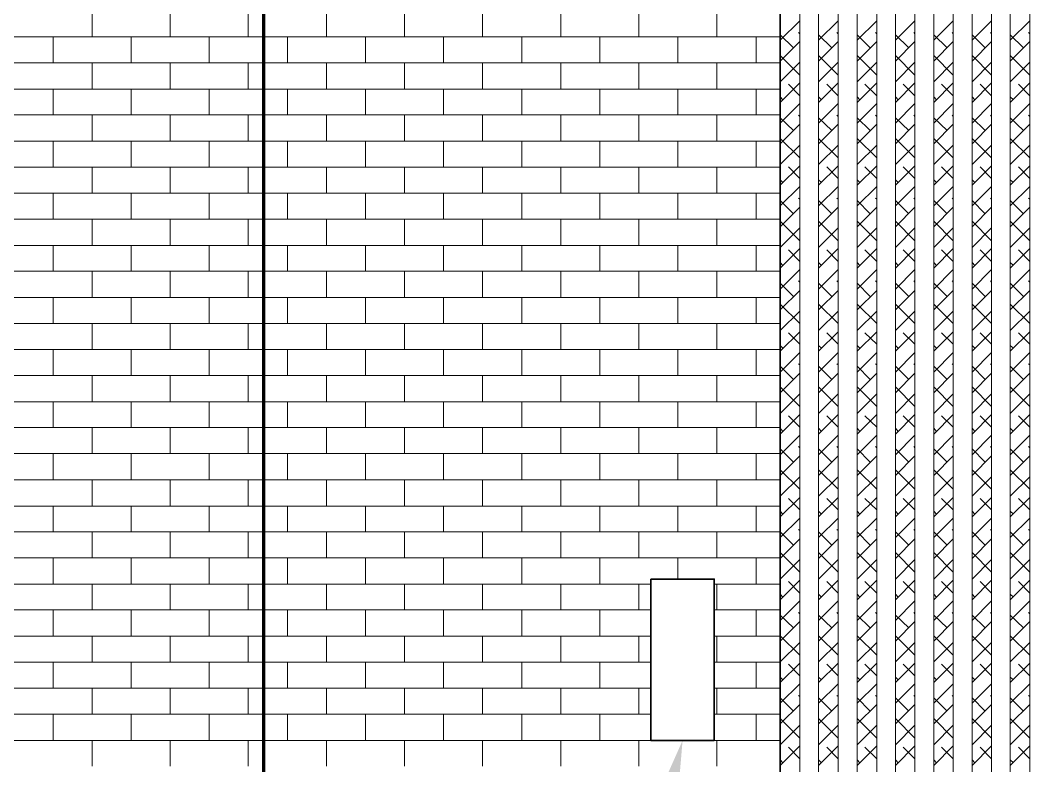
# Model space of a CAD drawing. Header units: inches. Extents: x 5 to 516, y -193 to 129.
# Drawn here: x 98.52 to 107.14, y -94.72 to -88.36 of the extents above; entities that cross this region are included whole.
import ezdxf

# ---------------------------------------------------------------- set-up
doc = ezdxf.new("R2010")
doc.units = ezdxf.units.IN
doc.header["$MEASUREMENT"] = 0
doc.layers.add('PDF4_Geometry', color=7, linetype='Continuous')
doc.layers.add('PDF4_Solid Fills', color=7, linetype='Continuous')

msp = doc.modelspace()

# ---------------------------------------------------------------- linework, layer by layer
at = {"layer": 'PDF4_Geometry', "lineweight": 70}
msp.add_lwpolyline([(100.5954244, -76.4929811), (100.5954244, -100.6696493)], dxfattribs=at)
at = {"layer": 'PDF4_Geometry', "lineweight": 35}
msp.add_lwpolyline([(105.0054216, -98.2829846), (105.0054216, -79.969649)], dxfattribs=at)
at = {"layer": 'PDF4_Geometry', "lineweight": 15}
for points in [[(105.1720883, -97.7829846), (105.1720883, -80.0329832), (105.0054216, -80.0329832), (105.0054216, -97.7829846)], [(105.4987553, -97.7829846), (105.4987553, -80.0329832), (105.3320886, -80.0329832), (105.3320886, -97.7829846)], [(105.8287554, -97.7829846), (105.8287554, -80.0329832), (105.6620888, -80.0329832), (105.6620888, -97.7829846)], [(106.1554224, -97.7829846), (106.1554224, -80.0329832), (105.9887557, -80.0329832), (105.9887557, -97.7829846)], [(106.4820894, -97.7829846), (106.4820894, -80.0329832), (106.3154227, -80.0329832), (106.3154227, -97.7829846)], [(106.8087563, -97.7829846), (106.8087563, -80.0329832), (106.6420897, -80.0329832), (106.6420897, -97.7829846)], [(107.1354233, -97.7829846), (107.1354233, -80.0329832), (106.9687566, -80.0329832), (106.9687566, -97.7829846)]]:
    msp.add_lwpolyline(points, close=True, dxfattribs=at)
for points in [[(99.1320928, -88.5029825), (99.1320928, -88.282983)], [(99.7987596, -88.5029825), (99.7987596, -88.282983)], [(100.4654263, -88.5029825), (100.4654263, -88.282983)], [(101.132093, -88.5029825), (101.132093, -88.282983)], [(101.7987597, -88.5029825), (101.7987597, -88.282983)], [(102.4654264, -88.5029825), (102.4654264, -88.282983)], [(103.1320932, -88.5029825), (103.1320932, -88.282983)], [(103.7987599, -88.5029825), (103.7987599, -88.282983)], [(104.4654266, -88.5029825), (104.4654266, -88.282983)], [(92.548759, -88.5029825), (96.6354292, -88.5029825), (105.0054318, -88.5029825)], [(98.7987595, -88.7263161), (98.7987595, -88.5029825)], [(99.4654262, -88.7263161), (99.4654262, -88.5029825)], [(100.1320929, -88.7263161), (100.1320929, -88.5029825)], [(100.7987596, -88.7263161), (100.7987596, -88.5029825)], [(101.4654264, -88.7263161), (101.4654264, -88.5029825)], [(102.1320931, -88.7263161), (102.1320931, -88.5029825)], [(102.7987598, -88.7263161), (102.7987598, -88.5029825)], [(103.4654265, -88.7263161), (103.4654265, -88.5029825)], [(104.1320932, -88.7263161), (104.1320932, -88.5029825)], [(104.79876, -88.7263161), (104.79876, -88.5029825)], [(92.548759, -88.7263161), (96.6354292, -88.7263161), (105.0054318, -88.7263161)], [(99.1320928, -88.9496497), (99.1320928, -88.7263161)], [(99.7987596, -88.9496497), (99.7987596, -88.7263161)], [(100.4654263, -88.9496497), (100.4654263, -88.7263161)], [(101.132093, -88.9496497), (101.132093, -88.7263161)], [(101.7987597, -88.9496497), (101.7987597, -88.7263161)], [(102.4654264, -88.9496497), (102.4654264, -88.7263161)], [(103.1320932, -88.9496497), (103.1320932, -88.7263161)], [(103.7987599, -88.9496497), (103.7987599, -88.7263161)], [(104.4654266, -88.9496497), (104.4654266, -88.7263161)], [(92.548759, -88.9496497), (96.6354292, -88.9496497), (105.0054318, -88.9496497)], [(98.7987595, -89.1696493), (98.7987595, -88.9496497)], [(99.4654262, -89.1696493), (99.4654262, -88.9496497)], [(100.1320929, -89.1696493), (100.1320929, -88.9496497)], [(100.7987596, -89.1696493), (100.7987596, -88.9496497)], [(101.4654264, -89.1696493), (101.4654264, -88.9496497)], [(102.1320931, -89.1696493), (102.1320931, -88.9496497)], [(102.7987598, -89.1696493), (102.7987598, -88.9496497)], [(103.4654265, -89.1696493), (103.4654265, -88.9496497)], [(104.1320932, -89.1696493), (104.1320932, -88.9496497)], [(104.79876, -89.1696493), (104.79876, -88.9496497)], [(78.672093, -89.1696493), (90.7987622, -89.1696493), (96.6354292, -89.1696493), (105.0054318, -89.1696493)], [(99.1320928, -89.3929828), (99.1320928, -89.1696493)], [(99.7987596, -89.3929828), (99.7987596, -89.1696493)], [(100.4654263, -89.3929828), (100.4654263, -89.1696493)], [(101.132093, -89.3929828), (101.132093, -89.1696493)], [(101.7987597, -89.3929828), (101.7987597, -89.1696493)], [(102.4654264, -89.3929828), (102.4654264, -89.1696493)], [(103.1320932, -89.3929828), (103.1320932, -89.1696493)], [(103.7987599, -89.3929828), (103.7987599, -89.1696493)], [(104.4654266, -89.3929828), (104.4654266, -89.1696493)], [(78.672093, -89.3929828), (90.7987622, -89.3929828), (96.6354292, -89.3929828), (105.0054318, -89.3929828)], [(98.7987595, -89.6163164), (98.7987595, -89.3929828)], [(99.4654262, -89.6163164), (99.4654262, -89.3929828)], [(100.1320929, -89.6163164), (100.1320929, -89.3929828)], [(100.7987596, -89.6163164), (100.7987596, -89.3929828)], [(101.4654264, -89.6163164), (101.4654264, -89.3929828)], [(102.1320931, -89.6163164), (102.1320931, -89.3929828)], [(102.7987598, -89.6163164), (102.7987598, -89.3929828)], [(103.4654265, -89.6163164), (103.4654265, -89.3929828)], [(104.1320932, -89.6163164), (104.1320932, -89.3929828)], [(104.79876, -89.6163164), (104.79876, -89.3929828)], [(78.672093, -89.6163164), (90.7987622, -89.6163164), (96.6354292, -89.6163164), (105.0054318, -89.6163164)], [(99.1320928, -89.836316), (99.1320928, -89.6163164)], [(99.7987596, -89.836316), (99.7987596, -89.6163164)], [(100.4654263, -89.836316), (100.4654263, -89.6163164)], [(101.132093, -89.836316), (101.132093, -89.6163164)], [(101.7987597, -89.836316), (101.7987597, -89.6163164)], [(102.4654264, -89.836316), (102.4654264, -89.6163164)], [(103.1320932, -89.836316), (103.1320932, -89.6163164)], [(103.7987599, -89.836316), (103.7987599, -89.6163164)], [(104.4654266, -89.836316), (104.4654266, -89.6163164)], [(78.672093, -89.836316), (90.7987622, -89.836316), (96.6354292, -89.836316), (105.0054318, -89.836316)], [(98.7987595, -90.0596496), (98.7987595, -89.836316)], [(99.4654262, -90.0596496), (99.4654262, -89.836316)], [(100.1320929, -90.0596496), (100.1320929, -89.836316)], [(100.7987596, -90.0596496), (100.7987596, -89.836316)], [(101.4654264, -90.0596496), (101.4654264, -89.836316)], [(102.1320931, -90.0596496), (102.1320931, -89.836316)], [(102.7987598, -90.0596496), (102.7987598, -89.836316)], [(103.4654265, -90.0596496), (103.4654265, -89.836316)], [(104.1320932, -90.0596496), (104.1320932, -89.836316)], [(104.79876, -90.0596496), (104.79876, -89.836316)], [(78.672093, -90.0596496), (90.7987622, -90.0596496), (96.6354292, -90.0596496), (105.0054318, -90.0596496)], [(99.1320928, -90.2829831), (99.1320928, -90.0596496)], [(99.7987596, -90.2829831), (99.7987596, -90.0596496)], [(100.4654263, -90.2829831), (100.4654263, -90.0596496)], [(101.132093, -90.2829831), (101.132093, -90.0596496)], [(101.7987597, -90.2829831), (101.7987597, -90.0596496)], [(102.4654264, -90.2829831), (102.4654264, -90.0596496)], [(103.1320932, -90.2829831), (103.1320932, -90.0596496)], [(103.7987599, -90.2829831), (103.7987599, -90.0596496)], [(104.4654266, -90.2829831), (104.4654266, -90.0596496)], [(78.672093, -90.2829831), (90.7987622, -90.2829831), (96.6354292, -90.2829831), (105.0054318, -90.2829831)], [(98.7987595, -90.5029827), (98.7987595, -90.2829831)], [(99.4654262, -90.5029827), (99.4654262, -90.2829831)], [(100.1320929, -90.5029827), (100.1320929, -90.2829831)], [(100.7987596, -90.5029827), (100.7987596, -90.2829831)], [(101.4654264, -90.5029827), (101.4654264, -90.2829831)], [(102.1320931, -90.5029827), (102.1320931, -90.2829831)], [(102.7987598, -90.5029827), (102.7987598, -90.2829831)], [(103.4654265, -90.5029827), (103.4654265, -90.2829831)], [(104.1320932, -90.5029827), (104.1320932, -90.2829831)], [(104.79876, -90.5029827), (104.79876, -90.2829831)], [(78.672093, -90.5029827), (90.7987622, -90.5029827), (96.6354292, -90.5029827), (105.0054318, -90.5029827)], [(99.1320928, -90.7263163), (99.1320928, -90.5029827)], [(99.7987596, -90.7263163), (99.7987596, -90.5029827)], [(100.4654263, -90.7263163), (100.4654263, -90.5029827)], [(101.132093, -90.7263163), (101.132093, -90.5029827)], [(101.7987597, -90.7263163), (101.7987597, -90.5029827)], [(102.4654264, -90.7263163), (102.4654264, -90.5029827)], [(103.1320932, -90.7263163), (103.1320932, -90.5029827)], [(103.7987599, -90.7263163), (103.7987599, -90.5029827)], [(104.4654266, -90.7263163), (104.4654266, -90.5029827)], [(78.672093, -90.7263163), (90.7987622, -90.7263163), (96.6354292, -90.7263163), (105.0054318, -90.7263163)], [(98.7987595, -90.9496498), (98.7987595, -90.7263163)], [(99.4654262, -90.9496498), (99.4654262, -90.7263163)], [(100.1320929, -90.9496498), (100.1320929, -90.7263163)], [(100.7987596, -90.9496498), (100.7987596, -90.7263163)], [(101.4654264, -90.9496498), (101.4654264, -90.7263163)], [(102.1320931, -90.9496498), (102.1320931, -90.7263163)], [(102.7987598, -90.9496498), (102.7987598, -90.7263163)], [(103.4654265, -90.9496498), (103.4654265, -90.7263163)], [(104.1320932, -90.9496498), (104.1320932, -90.7263163)], [(104.79876, -90.9496498), (104.79876, -90.7263163)], [(78.672093, -90.9496498), (90.7987622, -90.9496498), (96.6354292, -90.9496498), (105.0054318, -90.9496498)], [(99.1320928, -91.1696494), (99.1320928, -90.9496498)], [(99.7987596, -91.1696494), (99.7987596, -90.9496498)], [(100.4654263, -91.1696494), (100.4654263, -90.9496498)], [(101.132093, -91.1696494), (101.132093, -90.9496498)], [(101.7987597, -91.1696494), (101.7987597, -90.9496498)], [(102.4654264, -91.1696494), (102.4654264, -90.9496498)], [(103.1320932, -91.1696494), (103.1320932, -90.9496498)], [(103.7987599, -91.1696494), (103.7987599, -90.9496498)], [(104.4654266, -91.1696494), (104.4654266, -90.9496498)], [(78.672093, -91.1696494), (90.7987622, -91.1696494), (96.6354292, -91.1696494), (105.0054318, -91.1696494)], [(98.7987595, -91.392983), (98.7987595, -91.1696494)], [(99.4654262, -91.392983), (99.4654262, -91.1696494)], [(100.1320929, -91.392983), (100.1320929, -91.1696494)], [(100.7987596, -91.392983), (100.7987596, -91.1696494)], [(101.4654264, -91.392983), (101.4654264, -91.1696494)], [(102.1320931, -91.392983), (102.1320931, -91.1696494)], [(102.7987598, -91.392983), (102.7987598, -91.1696494)], [(103.4654265, -91.392983), (103.4654265, -91.1696494)], [(104.1320932, -91.392983), (104.1320932, -91.1696494)], [(104.79876, -91.392983), (104.79876, -91.1696494)], [(78.672093, -91.392983), (90.7987622, -91.392983), (96.6354292, -91.392983), (105.0054318, -91.392983)], [(99.1320928, -91.6163166), (99.1320928, -91.392983)], [(99.7987596, -91.6163166), (99.7987596, -91.392983)], [(100.4654263, -91.6163166), (100.4654263, -91.392983)], [(101.132093, -91.6163166), (101.132093, -91.392983)], [(101.7987597, -91.6163166), (101.7987597, -91.392983)], [(102.4654264, -91.6163166), (102.4654264, -91.392983)], [(103.1320932, -91.6163166), (103.1320932, -91.392983)], [(103.7987599, -91.6163166), (103.7987599, -91.392983)], [(104.4654266, -91.6163166), (104.4654266, -91.392983)], [(78.672093, -91.6163166), (90.7987622, -91.6163166), (96.6354292, -91.6163166), (105.0054318, -91.6163166)], [(98.7987595, -91.8363161), (98.7987595, -91.6163166)], [(99.4654262, -91.8363161), (99.4654262, -91.6163166)], [(100.1320929, -91.8363161), (100.1320929, -91.6163166)], [(100.7987596, -91.8363161), (100.7987596, -91.6163166)], [(101.4654264, -91.8363161), (101.4654264, -91.6163166)], [(102.1320931, -91.8363161), (102.1320931, -91.6163166)], [(102.7987598, -91.8363161), (102.7987598, -91.6163166)], [(103.4654265, -91.8363161), (103.4654265, -91.6163166)], [(104.1320932, -91.8363161), (104.1320932, -91.6163166)], [(104.79876, -91.8363161), (104.79876, -91.6163166)], [(78.672093, -91.8363161), (90.7987622, -91.8363161), (96.6354292, -91.8363161), (105.0054318, -91.8363161)], [(99.1320928, -92.0596497), (99.1320928, -91.8363161)], [(99.7987596, -92.0596497), (99.7987596, -91.8363161)], [(100.4654263, -92.0596497), (100.4654263, -91.8363161)], [(101.132093, -92.0596497), (101.132093, -91.8363161)], [(101.7987597, -92.0596497), (101.7987597, -91.8363161)], [(102.4654264, -92.0596497), (102.4654264, -91.8363161)], [(103.1320932, -92.0596497), (103.1320932, -91.8363161)], [(103.7987599, -92.0596497), (103.7987599, -91.8363161)], [(104.4654266, -92.0596497), (104.4654266, -91.8363161)], [(78.672093, -92.0596497), (90.7987622, -92.0596497), (96.6354292, -92.0596497), (105.0054318, -92.0596497)], [(98.7987595, -92.2829833), (98.7987595, -92.0596497)], [(99.4654262, -92.2829833), (99.4654262, -92.0596497)], [(100.1320929, -92.2829833), (100.1320929, -92.0596497)], [(100.7987596, -92.2829833), (100.7987596, -92.0596497)], [(101.4654264, -92.2829833), (101.4654264, -92.0596497)], [(102.1320931, -92.2829833), (102.1320931, -92.0596497)], [(102.7987598, -92.2829833), (102.7987598, -92.0596497)], [(103.4654265, -92.2829833), (103.4654265, -92.0596497)], [(104.1320932, -92.2829833), (104.1320932, -92.0596497)], [(104.79876, -92.2829833), (104.79876, -92.0596497)], [(78.672093, -92.2829833), (90.7987622, -92.2829833), (96.6354292, -92.2829833), (105.0054318, -92.2829833)], [(99.1320928, -92.506316), (99.1320928, -92.2829833)], [(99.7987596, -92.506316), (99.7987596, -92.2829833)], [(100.4654263, -92.506316), (100.4654263, -92.2829833)], [(101.132093, -92.506316), (101.132093, -92.2829833)], [(101.7987597, -92.506316), (101.7987597, -92.2829833)], [(102.4654264, -92.506316), (102.4654264, -92.2829833)], [(103.1320932, -92.506316), (103.1320932, -92.2829833)], [(103.7987599, -92.506316), (103.7987599, -92.2829833)], [(104.4654266, -92.506316), (104.4654266, -92.2829833)], [(78.672093, -92.506316), (90.7987622, -92.506316), (96.6354292, -92.506316), (105.0054318, -92.506316)], [(98.7987595, -92.7263164), (98.7987595, -92.506316)], [(99.4654262, -92.7263164), (99.4654262, -92.506316)], [(100.1320929, -92.7263164), (100.1320929, -92.506316)], [(100.7987596, -92.7263164), (100.7987596, -92.506316)], [(101.4654264, -92.7263164), (101.4654264, -92.506316)], [(102.1320931, -92.7263164), (102.1320931, -92.506316)], [(102.7987598, -92.7263164), (102.7987598, -92.506316)], [(103.4654265, -92.7263164), (103.4654265, -92.506316)], [(104.1320932, -92.7263164), (104.1320932, -92.506316)], [(104.79876, -92.7263164), (104.79876, -92.506316)], [(78.672093, -92.7263164), (90.7987622, -92.7263164), (96.6354292, -92.7263164), (105.0054318, -92.7263164)], [(99.1320928, -92.94965), (99.1320928, -92.7263164)], [(99.7987596, -92.94965), (99.7987596, -92.7263164)], [(100.4654263, -92.94965), (100.4654263, -92.7263164)], [(101.132093, -92.94965), (101.132093, -92.7263164)], [(101.7987597, -92.94965), (101.7987597, -92.7263164)], [(102.4654264, -92.94965), (102.4654264, -92.7263164)], [(103.1320932, -92.94965), (103.1320932, -92.7263164)], [(103.7987599, -92.94965), (103.7987599, -92.7263164)], [(104.4654266, -92.94965), (104.4654266, -92.7263164)], [(78.672093, -92.94965), (90.7987622, -92.94965), (96.6354292, -92.94965), (105.0054318, -92.94965)], [(98.7987595, -93.1729827), (98.7987595, -92.94965)], [(99.4654262, -93.1729827), (99.4654262, -92.94965)], [(100.1320929, -93.1729827), (100.1320929, -92.94965)], [(100.7987596, -93.1729827), (100.7987596, -92.94965)], [(101.4654264, -93.1729827), (101.4654264, -92.94965)], [(102.1320931, -93.1729827), (102.1320931, -92.94965)], [(102.7987598, -93.1729827), (102.7987598, -92.94965)], [(103.4654265, -93.1729827), (103.4654265, -92.94965)], [(104.1320932, -93.1296495), (104.1320932, -92.94965)], [(104.79876, -93.1729827), (104.79876, -92.94965)], [(78.672093, -93.1729827), (90.7987622, -93.1729827), (96.6354292, -93.1729827), (103.9020992, -93.1729827)], [(99.1320928, -93.3929832), (99.1320928, -93.1729827)], [(99.7987596, -93.3929832), (99.7987596, -93.1729827)], [(100.4654263, -93.3929832), (100.4654263, -93.1729827)], [(101.132093, -93.3929832), (101.132093, -93.1729827)], [(101.7987597, -93.3929832), (101.7987597, -93.1729827)], [(102.4654264, -93.3929832), (102.4654264, -93.1729827)], [(103.1320932, -93.3929832), (103.1320932, -93.1729827)], [(103.7987599, -93.3929832), (103.7987599, -93.1729827)], [(104.4420976, -93.1729827), (105.0054318, -93.1729827)], [(104.4654266, -93.3929832), (104.4654266, -93.1729827)], [(78.672093, -93.3929832), (90.7987622, -93.3929832), (96.6354292, -93.3929832), (103.9020992, -93.3929832)], [(98.7987595, -93.6163167), (98.7987595, -93.3929832)], [(99.4654262, -93.6163167), (99.4654262, -93.3929832)], [(100.1320929, -93.6163167), (100.1320929, -93.3929832)], [(100.7987596, -93.6163167), (100.7987596, -93.3929832)], [(101.4654264, -93.6163167), (101.4654264, -93.3929832)], [(102.1320931, -93.6163167), (102.1320931, -93.3929832)], [(102.7987598, -93.6163167), (102.7987598, -93.3929832)], [(103.4654265, -93.6163167), (103.4654265, -93.3929832)], [(104.4420976, -93.3929832), (105.0054318, -93.3929832)], [(104.79876, -93.6163167), (104.79876, -93.3929832)], [(78.672093, -93.6163167), (90.7987622, -93.6163167), (96.6354292, -93.6163167), (103.9020992, -93.6163167)], [(99.1320928, -93.8396495), (99.1320928, -93.6163167)], [(99.7987596, -93.8396495), (99.7987596, -93.6163167)], [(100.4654263, -93.8396495), (100.4654263, -93.6163167)], [(101.132093, -93.8396495), (101.132093, -93.6163167)], [(101.7987597, -93.8396495), (101.7987597, -93.6163167)], [(102.4654264, -93.8396495), (102.4654264, -93.6163167)], [(103.1320932, -93.8396495), (103.1320932, -93.6163167)], [(103.7987599, -93.8396495), (103.7987599, -93.6163167)], [(104.4420976, -93.6163167), (105.0054318, -93.6163167)], [(104.4654266, -93.8396495), (104.4654266, -93.6163167)], [(78.672093, -93.8396495), (90.7987622, -93.8396495), (96.6354292, -93.8396495), (103.9020992, -93.8396495)], [(98.7987595, -94.0596499), (98.7987595, -93.8396495)], [(99.4654262, -94.0596499), (99.4654262, -93.8396495)], [(100.1320929, -94.0596499), (100.1320929, -93.8396495)], [(100.7987596, -94.0596499), (100.7987596, -93.8396495)], [(101.4654264, -94.0596499), (101.4654264, -93.8396495)], [(102.1320931, -94.0596499), (102.1320931, -93.8396495)], [(102.7987598, -94.0596499), (102.7987598, -93.8396495)], [(103.4654265, -94.0596499), (103.4654265, -93.8396495)], [(104.4420976, -93.8396495), (105.0054318, -93.8396495)], [(104.79876, -94.0596499), (104.79876, -93.8396495)], [(78.672093, -94.0596499), (90.7987622, -94.0596499), (96.6354292, -94.0596499), (103.9020992, -94.0596499)], [(99.1320928, -94.2829826), (99.1320928, -94.0596499)], [(99.7987596, -94.2829826), (99.7987596, -94.0596499)], [(100.4654263, -94.2829826), (100.4654263, -94.0596499)], [(101.132093, -94.2829826), (101.132093, -94.0596499)], [(101.7987597, -94.2829826), (101.7987597, -94.0596499)], [(102.4654264, -94.2829826), (102.4654264, -94.0596499)], [(103.1320932, -94.2829826), (103.1320932, -94.0596499)], [(103.7987599, -94.2829826), (103.7987599, -94.0596499)], [(104.4420976, -94.0596499), (105.0054318, -94.0596499)], [(104.4654266, -94.2829826), (104.4654266, -94.0596499)], [(78.672093, -94.2829826), (90.7987622, -94.2829826), (96.6354292, -94.2829826), (103.9020992, -94.2829826)], [(98.7987595, -94.5063171), (98.7987595, -94.2829826)], [(99.4654262, -94.5063171), (99.4654262, -94.2829826)], [(100.1320929, -94.5063171), (100.1320929, -94.2829826)], [(100.7987596, -94.5063171), (100.7987596, -94.2829826)], [(101.4654264, -94.5063171), (101.4654264, -94.2829826)], [(102.1320931, -94.5063171), (102.1320931, -94.2829826)], [(102.7987598, -94.5063171), (102.7987598, -94.2829826)], [(103.4654265, -94.5063171), (103.4654265, -94.2829826)], [(104.4420976, -94.2829826), (105.0054318, -94.2829826)], [(104.79876, -94.5063171), (104.79876, -94.2829826)], [(78.672093, -94.5063171), (90.7987622, -94.5063171), (96.6354292, -94.5063171), (103.9020992, -94.5063171)], [(99.1320928, -94.7263166), (99.1320928, -94.5063171)], [(99.7987596, -94.7263166), (99.7987596, -94.5063171)], [(100.4654263, -94.7263166), (100.4654263, -94.5063171)], [(101.132093, -94.7263166), (101.132093, -94.5063171)], [(101.7987597, -94.7263166), (101.7987597, -94.5063171)], [(102.4654264, -94.7263166), (102.4654264, -94.5063171)], [(103.1320932, -94.7263166), (103.1320932, -94.5063171)], [(103.7987599, -94.7263166), (103.7987599, -94.5063171)], [(104.4420976, -94.5063171), (105.0054318, -94.5063171)], [(104.4654266, -94.7263166), (104.4654266, -94.5063171)]]:
    msp.add_lwpolyline(points, dxfattribs=at)
at = {"layer": 'PDF4_Geometry', "color": 8, "lineweight": 15, "true_color": 0x808080}
for points in [[(105.0054216, -88.5329839), (105.1720883, -88.3663172)], [(105.3320886, -88.5329839), (105.4987553, -88.3663172)], [(105.6620888, -88.5329839), (105.8287554, -88.3663172)], [(105.9887557, -88.5329839), (106.1554224, -88.3663172)], [(106.3154227, -88.5329839), (106.4820894, -88.3663172)], [(106.6420897, -88.5329839), (106.8087563, -88.3663172)], [(106.9687566, -88.5329839), (107.1354233, -88.3663172)], [(105.1187571, -88.596318), (105.0054238, -88.486318)], [(105.1720883, -88.4763161), (105.1620883, -88.4663161)], [(105.4454241, -88.596318), (105.3320908, -88.486318)], [(105.4987553, -88.4763161), (105.4887553, -88.4663161)], [(105.7720877, -88.596318), (105.6620877, -88.486318)], [(105.8287554, -88.4763161), (105.8187554, -88.4663161)], [(106.1020912, -88.596318), (105.9887579, -88.486318)], [(106.1554224, -88.4763161), (106.1454224, -88.4663161)], [(106.4287582, -88.596318), (106.3154249, -88.486318)], [(106.4820894, -88.4763161), (106.4720894, -88.4663161)], [(106.7554218, -88.596318), (106.6420884, -88.486318)], [(106.8087563, -88.4763161), (106.7987563, -88.4663161)], [(107.0820887, -88.596318), (106.9687554, -88.486318)], [(107.1354233, -88.4763161), (107.1254233, -88.4663161)], [(105.0054216, -88.7096501), (105.1720883, -88.5429834)], [(105.3320886, -88.7096501), (105.4987553, -88.5429834)], [(105.6620888, -88.7096501), (105.8287554, -88.5429834)], [(105.9887557, -88.7096501), (106.1554224, -88.5429834)], [(106.3154227, -88.7096501), (106.4820894, -88.5429834)], [(106.6420897, -88.7096501), (106.8087563, -88.5429834)], [(106.9687566, -88.7096501), (107.1354233, -88.5429834)], [(105.1720883, -88.829652), (105.0054216, -88.6629854)], [(105.4987553, -88.829652), (105.3320886, -88.6629854)], [(105.8287554, -88.829652), (105.6620888, -88.6629854)], [(106.1554224, -88.829652), (105.9887557, -88.6629854)], [(106.4820894, -88.829652), (106.3154227, -88.6629854)], [(106.8087563, -88.829652), (106.6420897, -88.6629854)], [(107.1354233, -88.829652), (106.9687566, -88.6629854)], [(105.0054216, -88.8863164), (105.1720883, -88.7196497)], [(105.3320886, -88.8863164), (105.4987553, -88.7196497)], [(105.6620888, -88.8863164), (105.8287554, -88.7196497)], [(105.9887557, -88.8863164), (106.1554224, -88.7196497)], [(106.3154227, -88.8863164), (106.4820894, -88.7196497)], [(106.6420897, -88.8863164), (106.8087563, -88.7196497)], [(106.9687566, -88.8863164), (107.1354233, -88.7196497)], [(105.0054216, -89.0629827), (105.1720883, -88.896316)], [(105.1720883, -89.0063183), (105.0754216, -88.9063183)], [(105.3320886, -89.0629827), (105.4987553, -88.896316)], [(105.4987553, -89.0063183), (105.4020886, -88.9063183)], [(105.6620888, -89.0629827), (105.8287554, -88.896316)], [(105.8287554, -89.0063183), (105.7287554, -88.9063183)], [(105.9887557, -89.0629827), (106.1554224, -88.896316)], [(106.1554224, -89.0063183), (106.0554224, -88.9063183)], [(106.3154227, -89.0629827), (106.4820894, -88.896316)], [(106.4820894, -89.0063183), (106.3820894, -88.9063183)], [(106.6420897, -89.0629827), (106.8087563, -88.896316)], [(106.8087563, -89.0063183), (106.7120897, -88.9063183)], [(106.9687566, -89.0629827), (107.1354233, -88.896316)], [(107.1354233, -89.0063183), (107.0387566, -88.9063183)], [(105.0054216, -89.2396523), (105.1720883, -89.0729857)], [(105.0287574, -89.0396503), (105.0054241, -89.016317)], [(105.3320886, -89.2396523), (105.4987553, -89.0729857)], [(105.3587576, -89.0396503), (105.3320909, -89.016317)], [(105.6620888, -89.2396523), (105.8287554, -89.0729857)], [(105.6854245, -89.0396503), (105.6620912, -89.016317)], [(105.9887557, -89.2396523), (106.1554224, -89.0729857)], [(106.0120915, -89.0396503), (105.9887582, -89.016317)], [(106.3387551, -89.0396503), (106.3154217, -89.016317)], [(106.3154227, -89.2396523), (106.4820894, -89.0729857)], [(106.665422, -89.0396503), (106.6420887, -89.016317)], [(106.6420897, -89.2396523), (106.8087563, -89.0729857)], [(106.9954222, -89.0396503), (106.9687555, -89.016317)], [(106.9687566, -89.2396523), (107.1354233, -89.0729857)], [(105.1720883, -89.1829846), (105.1620883, -89.1729846)], [(105.4987553, -89.1829846), (105.4887553, -89.1729846)], [(105.8287554, -89.1829846), (105.8187554, -89.1729846)], [(106.1554224, -89.1829846), (106.1454224, -89.1729846)], [(106.4820894, -89.1829846), (106.4720894, -89.1729846)], [(106.8087563, -89.1829846), (106.7987563, -89.1729846)], [(107.1354233, -89.1829846), (107.1254233, -89.1729846)], [(105.0054216, -89.4163186), (105.1720883, -89.2496519)], [(105.1187571, -89.3029831), (105.0054238, -89.1929831)], [(105.3320886, -89.4163186), (105.4987553, -89.2496519)], [(105.4454241, -89.3029831), (105.3320908, -89.1929831)], [(105.7720877, -89.3029831), (105.6620877, -89.1929831)], [(105.6620888, -89.4163186), (105.8287554, -89.2496519)], [(105.9887557, -89.4163186), (106.1554224, -89.2496519)], [(106.1020912, -89.3029831), (105.9887579, -89.1929831)], [(106.3154227, -89.4163186), (106.4820894, -89.2496519)], [(106.4287582, -89.3029831), (106.3154249, -89.1929831)], [(106.7554218, -89.3029831), (106.6420884, -89.1929831)], [(106.6420897, -89.4163186), (106.8087563, -89.2496519)], [(107.0820887, -89.3029831), (106.9687554, -89.1929831)], [(106.9687566, -89.4163186), (107.1354233, -89.2496519)], [(105.1720883, -89.5363171), (105.0054216, -89.3696504)], [(105.0054216, -89.5929849), (105.1720883, -89.4263182)], [(105.4987553, -89.5363171), (105.3320886, -89.3696504)], [(105.3320886, -89.5929849), (105.4987553, -89.4263182)], [(105.8287554, -89.5363171), (105.6620888, -89.3696504)], [(105.6620888, -89.5929849), (105.8287554, -89.4263182)], [(106.1554224, -89.5363171), (105.9887557, -89.3696504)], [(105.9887557, -89.5929849), (106.1554224, -89.4263182)], [(106.4820894, -89.5363171), (106.3154227, -89.3696504)], [(106.3154227, -89.5929849), (106.4820894, -89.4263182)], [(106.8087563, -89.5363171), (106.6420897, -89.3696504)], [(106.6420897, -89.5929849), (106.8087563, -89.4263182)], [(107.1354233, -89.5363171), (106.9687566, -89.3696504)], [(106.9687566, -89.5929849), (107.1354233, -89.4263182)], [(105.0054216, -89.7696512), (105.1720883, -89.6029845)], [(105.1720883, -89.7129834), (105.0754216, -89.6129834)], [(105.3320886, -89.7696512), (105.4987553, -89.6029845)], [(105.4987553, -89.7129834), (105.4020886, -89.6129834)], [(105.6620888, -89.7696512), (105.8287554, -89.6029845)], [(105.8287554, -89.7129834), (105.7287554, -89.6129834)], [(105.9887557, -89.7696512), (106.1554224, -89.6029845)], [(106.1554224, -89.7129834), (106.0554224, -89.6129834)], [(106.3154227, -89.7696512), (106.4820894, -89.6029845)], [(106.4820894, -89.7129834), (106.3820894, -89.6129834)], [(106.6420897, -89.7696512), (106.8087563, -89.6029845)], [(106.8087563, -89.7129834), (106.7120897, -89.6129834)], [(106.9687566, -89.7696512), (107.1354233, -89.6029845)], [(107.1354233, -89.7129834), (107.0387566, -89.6129834)], [(105.0054216, -89.9463174), (105.1720883, -89.7796508)], [(105.0287574, -89.7463188), (105.0054241, -89.7229854)], [(105.3320886, -89.9463174), (105.4987553, -89.7796508)], [(105.3587576, -89.7463188), (105.3320909, -89.7229854)], [(105.6620888, -89.9463174), (105.8287554, -89.7796508)], [(105.6854245, -89.7463188), (105.6620912, -89.7229854)], [(105.9887557, -89.9463174), (106.1554224, -89.7796508)], [(106.0120915, -89.7463188), (105.9887582, -89.7229854)], [(106.3387551, -89.7463188), (106.3154217, -89.7229854)], [(106.3154227, -89.9463174), (106.4820894, -89.7796508)], [(106.665422, -89.7463188), (106.6420887, -89.7229854)], [(106.6420897, -89.9463174), (106.8087563, -89.7796508)], [(106.9954222, -89.7463188), (106.9687555, -89.7229854)], [(106.9687566, -89.9463174), (107.1354233, -89.7796508)], [(105.0054216, -90.1229837), (105.1720883, -89.956317)], [(105.1187571, -90.0129848), (105.0054238, -89.8996514)], [(105.1720883, -89.8896497), (105.1620883, -89.8796497)], [(105.3320886, -90.1229837), (105.4987553, -89.956317)], [(105.4454241, -90.0129848), (105.3320908, -89.8996514)], [(105.4987553, -89.8896497), (105.4887553, -89.8796497)], [(105.7720877, -90.0129848), (105.6620877, -89.8996514)], [(105.6620888, -90.1229837), (105.8287554, -89.956317)], [(105.8287554, -89.8896497), (105.8187554, -89.8796497)], [(105.9887557, -90.1229837), (106.1554224, -89.956317)], [(106.1020912, -90.0129848), (105.9887579, -89.8996514)], [(106.1554224, -89.8896497), (106.1454224, -89.8796497)], [(106.3154227, -90.1229837), (106.4820894, -89.956317)], [(106.4287582, -90.0129848), (106.3154249, -89.8996514)], [(106.4820894, -89.8896497), (106.4720894, -89.8796497)], [(106.7554218, -90.0129848), (106.6420884, -89.8996514)], [(106.6420897, -90.1229837), (106.8087563, -89.956317)], [(106.8087563, -89.8896497), (106.7987563, -89.8796497)], [(107.0820887, -90.0129848), (106.9687554, -89.8996514)], [(106.9687566, -90.1229837), (107.1354233, -89.956317)], [(107.1354233, -89.8896497), (107.1254233, -89.8796497)], [(105.1720883, -90.2429822), (105.0054216, -90.0763155)], [(105.4987553, -90.2429822), (105.3320886, -90.0763155)], [(105.8287554, -90.2429822), (105.6620888, -90.0763155)], [(106.1554224, -90.2429822), (105.9887557, -90.0763155)], [(106.4820894, -90.2429822), (106.3154227, -90.0763155)], [(106.8087563, -90.2429822), (106.6420897, -90.0763155)], [(107.1354233, -90.2429822), (106.9687566, -90.0763155)], [(105.0054216, -90.29965), (105.1720883, -90.1329833)], [(105.3320886, -90.29965), (105.4987553, -90.1329833)], [(105.6620888, -90.29965), (105.8287554, -90.1329833)], [(105.9887557, -90.29965), (106.1554224, -90.1329833)], [(106.3154227, -90.29965), (106.4820894, -90.1329833)], [(106.6420897, -90.29965), (106.8087563, -90.1329833)], [(106.9687566, -90.29965), (107.1354233, -90.1329833)], [(105.0054216, -90.4763163), (105.1720883, -90.3096496)], [(105.1720883, -90.4196519), (105.0754216, -90.3196519)], [(105.3320886, -90.4763163), (105.4987553, -90.3096496)], [(105.4987553, -90.4196519), (105.4020886, -90.3196519)], [(105.6620888, -90.4763163), (105.8287554, -90.3096496)], [(105.8287554, -90.4196519), (105.7287554, -90.3196519)], [(105.9887557, -90.4763163), (106.1554224, -90.3096496)], [(106.1554224, -90.4196519), (106.0554224, -90.3196519)], [(106.3154227, -90.4763163), (106.4820894, -90.3096496)], [(106.4820894, -90.4196519), (106.3820894, -90.3196519)], [(106.6420897, -90.4763163), (106.8087563, -90.3096496)], [(106.8087563, -90.4196519), (106.7120897, -90.3196519)], [(106.9687566, -90.4763163), (107.1354233, -90.3096496)], [(107.1354233, -90.4196519), (107.0387566, -90.3196519)], [(105.0287574, -90.4529839), (105.0054241, -90.4296505)], [(105.3587576, -90.4529839), (105.3320909, -90.4296505)], [(105.6854245, -90.4529839), (105.6620912, -90.4296505)], [(106.0120915, -90.4529839), (105.9887582, -90.4296505)], [(106.3387551, -90.4529839), (106.3154217, -90.4296505)], [(106.665422, -90.4529839), (106.6420887, -90.4296505)], [(106.9954222, -90.4529839), (106.9687555, -90.4296505)], [(105.0054216, -90.6563191), (105.1720883, -90.4896524)], [(105.3320886, -90.6563191), (105.4987553, -90.4896524)], [(105.6620888, -90.6563191), (105.8287554, -90.4896524)], [(105.9887557, -90.6563191), (106.1554224, -90.4896524)], [(106.3154227, -90.6563191), (106.4820894, -90.4896524)], [(106.6420897, -90.6563191), (106.8087563, -90.4896524)], [(106.9687566, -90.6563191), (107.1354233, -90.4896524)], [(105.1187571, -90.7196499), (105.0054238, -90.6063165)], [(105.1720883, -90.5963182), (105.1620883, -90.5863182)], [(105.4454241, -90.7196499), (105.3320908, -90.6063165)], [(105.4987553, -90.5963182), (105.4887553, -90.5863182)], [(105.7720877, -90.7196499), (105.6620877, -90.6063165)], [(105.8287554, -90.5963182), (105.8187554, -90.5863182)], [(106.1020912, -90.7196499), (105.9887579, -90.6063165)], [(106.1554224, -90.5963182), (106.1454224, -90.5863182)], [(106.4287582, -90.7196499), (106.3154249, -90.6063165)], [(106.4820894, -90.5963182), (106.4720894, -90.5863182)], [(106.7554218, -90.7196499), (106.6420884, -90.6063165)], [(106.8087563, -90.5963182), (106.7987563, -90.5863182)], [(107.0820887, -90.7196499), (106.9687554, -90.6063165)], [(107.1354233, -90.5963182), (107.1254233, -90.5863182)], [(105.0054216, -90.8329854), (105.1720883, -90.6663187)], [(105.3320886, -90.8329854), (105.4987553, -90.6663187)], [(105.6620888, -90.8329854), (105.8287554, -90.6663187)], [(105.9887557, -90.8329854), (106.1554224, -90.6663187)], [(106.3154227, -90.8329854), (106.4820894, -90.6663187)], [(106.6420897, -90.8329854), (106.8087563, -90.6663187)], [(106.9687566, -90.8329854), (107.1354233, -90.6663187)], [(105.1720883, -90.9496507), (105.0054216, -90.782984)], [(105.4987553, -90.9496507), (105.3320886, -90.782984)], [(105.8287554, -90.9496507), (105.6620888, -90.782984)], [(106.1554224, -90.9496507), (105.9887557, -90.782984)], [(106.4820894, -90.9496507), (106.3154227, -90.782984)], [(106.8087563, -90.9496507), (106.6420897, -90.782984)], [(107.1354233, -90.9496507), (106.9687566, -90.782984)], [(105.0054216, -91.0096517), (105.1720883, -90.842985)], [(105.3320886, -91.0096517), (105.4987553, -90.842985)], [(105.6620888, -91.0096517), (105.8287554, -90.842985)], [(105.9887557, -91.0096517), (106.1554224, -90.842985)], [(106.3154227, -91.0096517), (106.4820894, -90.842985)], [(106.6420897, -91.0096517), (106.8087563, -90.842985)], [(106.9687566, -91.0096517), (107.1354233, -90.842985)], [(105.0054216, -91.1863179), (105.1720883, -91.0196513)], [(105.1720883, -91.126317), (105.0754216, -91.0296503)], [(105.3320886, -91.1863179), (105.4987553, -91.0196513)], [(105.4987553, -91.126317), (105.4020886, -91.0296503)], [(105.6620888, -91.1863179), (105.8287554, -91.0196513)], [(105.8287554, -91.126317), (105.7287554, -91.0296503)], [(105.9887557, -91.1863179), (106.1554224, -91.0196513)], [(106.1554224, -91.126317), (106.0554224, -91.0296503)], [(106.3154227, -91.1863179), (106.4820894, -91.0196513)], [(106.4820894, -91.126317), (106.3820894, -91.0296503)], [(106.6420897, -91.1863179), (106.8087563, -91.0196513)], [(106.8087563, -91.126317), (106.7120897, -91.0296503)], [(106.9687566, -91.1863179), (107.1354233, -91.0196513)], [(107.1354233, -91.126317), (107.0387566, -91.0296503)], [(105.0287574, -91.159649), (105.0054241, -91.1363156)], [(105.3587576, -91.159649), (105.3320909, -91.1363156)], [(105.6854245, -91.159649), (105.6620912, -91.1363156)], [(106.0120915, -91.159649), (105.9887582, -91.1363156)], [(106.3387551, -91.159649), (106.3154217, -91.1363156)], [(106.665422, -91.159649), (106.6420887, -91.1363156)], [(106.9954222, -91.159649), (106.9687555, -91.1363156)], [(105.0054216, -91.3629842), (105.1720883, -91.1963175)], [(105.3320886, -91.3629842), (105.4987553, -91.1963175)], [(105.6620888, -91.3629842), (105.8287554, -91.1963175)], [(105.9887557, -91.3629842), (106.1554224, -91.1963175)], [(106.3154227, -91.3629842), (106.4820894, -91.1963175)], [(106.6420897, -91.3629842), (106.8087563, -91.1963175)], [(106.9687566, -91.3629842), (107.1354233, -91.1963175)], [(105.1187571, -91.4263184), (105.0054238, -91.312985)], [(105.1720883, -91.3029833), (105.1620883, -91.2929833)], [(105.4454241, -91.4263184), (105.3320908, -91.312985)], [(105.4987553, -91.3029833), (105.4887553, -91.2929833)], [(105.7720877, -91.4263184), (105.6620877, -91.312985)], [(105.8287554, -91.3029833), (105.8187554, -91.2929833)], [(106.1020912, -91.4263184), (105.9887579, -91.312985)], [(106.1554224, -91.3029833), (106.1454224, -91.2929833)], [(106.4287582, -91.4263184), (106.3154249, -91.312985)], [(106.4820894, -91.3029833), (106.4720894, -91.2929833)], [(106.7554218, -91.4263184), (106.6420884, -91.312985)], [(106.8087563, -91.3029833), (106.7987563, -91.2929833)], [(107.0820887, -91.4263184), (106.9687554, -91.312985)], [(107.1354233, -91.3029833), (107.1254233, -91.2929833)], [(105.0054216, -91.5396505), (105.1720883, -91.3729838)], [(105.3320886, -91.5396505), (105.4987553, -91.3729838)], [(105.6620888, -91.5396505), (105.8287554, -91.3729838)], [(105.9887557, -91.5396505), (106.1554224, -91.3729838)], [(106.3154227, -91.5396505), (106.4820894, -91.3729838)], [(106.6420897, -91.5396505), (106.8087563, -91.3729838)], [(106.9687566, -91.5396505), (107.1354233, -91.3729838)], [(105.1720883, -91.6563192), (105.0054216, -91.4896525)], [(105.4987553, -91.6563192), (105.3320886, -91.4896525)], [(105.8287554, -91.6563192), (105.6620888, -91.4896525)], [(106.1554224, -91.6563192), (105.9887557, -91.4896525)], [(106.4820894, -91.6563192), (106.3154227, -91.4896525)], [(106.8087563, -91.6563192), (106.6420897, -91.4896525)], [(107.1354233, -91.6563192), (106.9687566, -91.4896525)], [(105.0054216, -91.7163168), (105.1720883, -91.5496501)], [(105.3320886, -91.7163168), (105.4987553, -91.5496501)], [(105.6620888, -91.7163168), (105.8287554, -91.5496501)], [(105.9887557, -91.7163168), (106.1554224, -91.5496501)], [(106.3154227, -91.7163168), (106.4820894, -91.5496501)], [(106.6420897, -91.7163168), (106.8087563, -91.5496501)], [(106.9687566, -91.7163168), (107.1354233, -91.5496501)], [(105.0054216, -91.892983), (105.1720883, -91.7263164)], [(105.1720883, -91.8329855), (105.0754216, -91.7363188)], [(105.3320886, -91.892983), (105.4987553, -91.7263164)], [(105.4987553, -91.8329855), (105.4020886, -91.7363188)], [(105.6620888, -91.892983), (105.8287554, -91.7263164)], [(105.8287554, -91.8329855), (105.7287554, -91.7363188)], [(105.9887557, -91.892983), (106.1554224, -91.7263164)], [(106.1554224, -91.8329855), (106.0554224, -91.7363188)], [(106.3154227, -91.892983), (106.4820894, -91.7263164)], [(106.4820894, -91.8329855), (106.3820894, -91.7363188)], [(106.6420897, -91.892983), (106.8087563, -91.7263164)], [(106.8087563, -91.8329855), (106.7120897, -91.7363188)], [(106.9687566, -91.892983), (107.1354233, -91.7263164)], [(107.1354233, -91.8329855), (107.0387566, -91.7363188)], [(105.0287574, -91.8696506), (105.0054241, -91.842984)], [(105.3587576, -91.8696506), (105.3320909, -91.842984)], [(105.6854245, -91.8696506), (105.6620912, -91.842984)], [(106.0120915, -91.8696506), (105.9887582, -91.842984)], [(106.3387551, -91.8696506), (106.3154217, -91.842984)], [(106.665422, -91.8696506), (106.6420887, -91.842984)], [(106.9954222, -91.8696506), (106.9687555, -91.842984)], [(105.0054216, -92.0696493), (105.1720883, -91.9029826)], [(105.3320886, -92.0696493), (105.4987553, -91.9029826)], [(105.6620888, -92.0696493), (105.8287554, -91.9029826)], [(105.9887557, -92.0696493), (106.1554224, -91.9029826)], [(106.3154227, -92.0696493), (106.4820894, -91.9029826)], [(106.6420897, -92.0696493), (106.8087563, -91.9029826)], [(106.9687566, -92.0696493), (107.1354233, -91.9029826)], [(105.1187571, -92.1329835), (105.0054238, -92.0196501)], [(105.1720883, -92.0096517), (105.1620883, -91.9996517)], [(105.4454241, -92.1329835), (105.3320908, -92.0196501)], [(105.4987553, -92.0096517), (105.4887553, -91.9996517)], [(105.7720877, -92.1329835), (105.6620877, -92.0196501)], [(105.8287554, -92.0096517), (105.8187554, -91.9996517)], [(106.1020912, -92.1329835), (105.9887579, -92.0196501)], [(106.1554224, -92.0096517), (106.1454224, -91.9996517)], [(106.4287582, -92.1329835), (106.3154249, -92.0196501)], [(106.4820894, -92.0096517), (106.4720894, -91.9996517)], [(106.7554218, -92.1329835), (106.6420884, -92.0196501)], [(106.8087563, -92.0096517), (106.7987563, -91.9996517)], [(107.0820887, -92.1329835), (106.9687554, -92.0196501)], [(107.1354233, -92.0096517), (107.1254233, -91.9996517)], [(105.0054216, -92.246319), (105.1720883, -92.0796523)], [(105.3320886, -92.246319), (105.4987553, -92.0796523)], [(105.6620888, -92.246319), (105.8287554, -92.0796523)], [(105.9887557, -92.246319), (106.1554224, -92.0796523)], [(106.3154227, -92.246319), (106.4820894, -92.0796523)], [(106.6420897, -92.246319), (106.8087563, -92.0796523)], [(106.9687566, -92.246319), (107.1354233, -92.0796523)], [(105.1720883, -92.3629843), (105.0054216, -92.1963176)], [(105.4987553, -92.3629843), (105.3320886, -92.1963176)], [(105.8287554, -92.3629843), (105.6620888, -92.1963176)], [(106.1554224, -92.3629843), (105.9887557, -92.1963176)], [(106.4820894, -92.3629843), (106.3154227, -92.1963176)], [(106.8087563, -92.3629843), (106.6420897, -92.1963176)], [(107.1354233, -92.3629843), (106.9687566, -92.1963176)], [(105.0054216, -92.4229852), (105.1720883, -92.2563186)], [(105.3320886, -92.4229852), (105.4987553, -92.2563186)], [(105.6620888, -92.4229852), (105.8287554, -92.2563186)], [(105.9887557, -92.4229852), (106.1554224, -92.2563186)], [(106.3154227, -92.4229852), (106.4820894, -92.2563186)], [(106.6420897, -92.4229852), (106.8087563, -92.2563186)], [(106.9687566, -92.4229852), (107.1354233, -92.2563186)], [(105.0054216, -92.5996515), (105.1720883, -92.4329848)], [(105.1720883, -92.5396506), (105.0754216, -92.4429839)], [(105.3320886, -92.5996515), (105.4987553, -92.4329848)], [(105.4987553, -92.5396506), (105.4020886, -92.4429839)], [(105.6620888, -92.5996515), (105.8287554, -92.4329848)], [(105.8287554, -92.5396506), (105.7287554, -92.4429839)], [(105.9887557, -92.5996515), (106.1554224, -92.4329848)], [(106.1554224, -92.5396506), (106.0554224, -92.4429839)], [(106.3154227, -92.5996515), (106.4820894, -92.4329848)], [(106.4820894, -92.5396506), (106.3820894, -92.4429839)], [(106.6420897, -92.5996515), (106.8087563, -92.4329848)], [(106.8087563, -92.5396506), (106.7120897, -92.4429839)], [(106.9687566, -92.5996515), (107.1354233, -92.4329848)], [(107.1354233, -92.5396506), (107.0387566, -92.4429839)], [(105.0054216, -92.7763178), (105.1720883, -92.6096511)], [(105.0287574, -92.5763157), (105.0054241, -92.5496491)], [(105.3320886, -92.7763178), (105.4987553, -92.6096511)], [(105.3587576, -92.5763157), (105.3320909, -92.5496491)], [(105.6620888, -92.7763178), (105.8287554, -92.6096511)], [(105.6854245, -92.5763157), (105.6620912, -92.5496491)], [(105.9887557, -92.7763178), (106.1554224, -92.6096511)], [(106.0120915, -92.5763157), (105.9887582, -92.5496491)], [(106.3387551, -92.5763157), (106.3154217, -92.5496491)], [(106.3154227, -92.7763178), (106.4820894, -92.6096511)], [(106.665422, -92.5763157), (106.6420887, -92.5496491)], [(106.6420897, -92.7763178), (106.8087563, -92.6096511)], [(106.9954222, -92.5763157), (106.9687555, -92.5496491)], [(106.9687566, -92.7763178), (107.1354233, -92.6096511)], [(105.1720883, -92.7163168), (105.1620883, -92.7063168)], [(105.4987553, -92.7163168), (105.4887553, -92.7063168)], [(105.8287554, -92.7163168), (105.8187554, -92.7063168)], [(106.1554224, -92.7163168), (106.1454224, -92.7063168)], [(106.4820894, -92.7163168), (106.4720894, -92.7063168)], [(106.8087563, -92.7163168), (106.7987563, -92.7063168)], [(107.1354233, -92.7163168), (107.1254233, -92.7063168)], [(105.0054216, -92.9529841), (105.1720883, -92.7863174)], [(105.1187571, -92.8396519), (105.0054238, -92.7263186)], [(105.3320886, -92.9529841), (105.4987553, -92.7863174)], [(105.4454241, -92.8396519), (105.3320908, -92.7263186)], [(105.7720877, -92.8396519), (105.6620877, -92.7263186)], [(105.6620888, -92.9529841), (105.8287554, -92.7863174)], [(105.9887557, -92.9529841), (106.1554224, -92.7863174)], [(106.1020912, -92.8396519), (105.9887579, -92.7263186)], [(106.3154227, -92.9529841), (106.4820894, -92.7863174)], [(106.4287582, -92.8396519), (106.3154249, -92.7263186)], [(106.7554218, -92.8396519), (106.6420884, -92.7263186)], [(106.6420897, -92.9529841), (106.8087563, -92.7863174)], [(107.0820887, -92.8396519), (106.9687554, -92.7263186)], [(106.9687566, -92.9529841), (107.1354233, -92.7863174)], [(105.1720883, -93.0696494), (105.0054216, -92.9029827)], [(105.0054216, -93.1296503), (105.1720883, -92.9629837)], [(105.4987553, -93.0696494), (105.3320886, -92.9029827)], [(105.3320886, -93.1296503), (105.4987553, -92.9629837)], [(105.8287554, -93.0696494), (105.6620888, -92.9029827)], [(105.6620888, -93.1296503), (105.8287554, -92.9629837)], [(106.1554224, -93.0696494), (105.9887557, -92.9029827)], [(105.9887557, -93.1296503), (106.1554224, -92.9629837)], [(106.4820894, -93.0696494), (106.3154227, -92.9029827)], [(106.3154227, -93.1296503), (106.4820894, -92.9629837)], [(106.8087563, -93.0696494), (106.6420897, -92.9029827)], [(106.6420897, -93.1296503), (106.8087563, -92.9629837)], [(107.1354233, -93.0696494), (106.9687566, -92.9029827)], [(106.9687566, -93.1296503), (107.1354233, -92.9629837)], [(105.0054216, -93.3063166), (105.1720883, -93.1396499)], [(105.3320886, -93.3063166), (105.4987553, -93.1396499)], [(105.6620888, -93.3063166), (105.8287554, -93.1396499)], [(105.9887557, -93.3063166), (106.1554224, -93.1396499)], [(106.3154227, -93.3063166), (106.4820894, -93.1396499)], [(106.6420897, -93.3063166), (106.8087563, -93.1396499)], [(106.9687566, -93.3063166), (107.1354233, -93.1396499)], [(105.1720883, -93.2496523), (105.0754216, -93.1496522)], [(105.4987553, -93.2496523), (105.4020886, -93.1496522)], [(105.8287554, -93.2496523), (105.7287554, -93.1496522)], [(106.1554224, -93.2496523), (106.0554224, -93.1496522)], [(106.4820894, -93.2496523), (106.3820894, -93.1496522)], [(106.8087563, -93.2496523), (106.7120897, -93.1496522)], [(107.1354233, -93.2496523), (107.0387566, -93.1496522)], [(105.0054216, -93.4829863), (105.1720883, -93.3163196)], [(105.0287574, -93.2829842), (105.0054241, -93.2596509)], [(105.3320886, -93.4829863), (105.4987553, -93.3163196)], [(105.3587576, -93.2829842), (105.3320909, -93.2596509)], [(105.6620888, -93.4829863), (105.8287554, -93.3163196)], [(105.6854245, -93.2829842), (105.6620912, -93.2596509)], [(105.9887557, -93.4829863), (106.1554224, -93.3163196)], [(106.0120915, -93.2829842), (105.9887582, -93.2596509)], [(106.3387551, -93.2829842), (106.3154217, -93.2596509)], [(106.3154227, -93.4829863), (106.4820894, -93.3163196)], [(106.665422, -93.2829842), (106.6420887, -93.2596509)], [(106.6420897, -93.4829863), (106.8087563, -93.3163196)], [(106.9954222, -93.2829842), (106.9687555, -93.2596509)], [(106.9687566, -93.4829863), (107.1354233, -93.3163196)], [(105.1187571, -93.546317), (105.0054238, -93.436317)], [(105.1720883, -93.4263185), (105.1620883, -93.4163185)], [(105.4454241, -93.546317), (105.3320908, -93.436317)], [(105.4987553, -93.4263185), (105.4887553, -93.4163185)], [(105.7720877, -93.546317), (105.6620877, -93.436317)], [(105.8287554, -93.4263185), (105.8187554, -93.4163185)], [(106.1020912, -93.546317), (105.9887579, -93.436317)], [(106.1554224, -93.4263185), (106.1454224, -93.4163185)], [(106.4287582, -93.546317), (106.3154249, -93.436317)], [(106.4820894, -93.4263185), (106.4720894, -93.4163185)], [(106.7554218, -93.546317), (106.6420884, -93.436317)], [(106.8087563, -93.4263185), (106.7987563, -93.4163185)], [(107.0820887, -93.546317), (106.9687554, -93.436317)], [(107.1354233, -93.4263185), (107.1254233, -93.4163185)], [(105.0054216, -93.6596492), (105.1720883, -93.4929825)], [(105.3320886, -93.6596492), (105.4987553, -93.4929825)], [(105.6620888, -93.6596492), (105.8287554, -93.4929825)], [(105.9887557, -93.6596492), (106.1554224, -93.4929825)], [(106.3154227, -93.6596492), (106.4820894, -93.4929825)], [(106.6420897, -93.6596492), (106.8087563, -93.4929825)], [(106.9687566, -93.6596492), (107.1354233, -93.4929825)], [(105.1720883, -93.7796511), (105.0054216, -93.6129844)], [(105.4987553, -93.7796511), (105.3320886, -93.6129844)], [(105.8287554, -93.7796511), (105.6620888, -93.6129844)], [(106.1554224, -93.7796511), (105.9887557, -93.6129844)], [(106.4820894, -93.7796511), (106.3154227, -93.6129844)], [(106.8087563, -93.7796511), (106.6420897, -93.6129844)], [(107.1354233, -93.7796511), (106.9687566, -93.6129844)], [(105.0054216, -93.8363188), (105.1720883, -93.6696521)], [(105.3320886, -93.8363188), (105.4987553, -93.6696521)], [(105.6620888, -93.8363188), (105.8287554, -93.6696521)], [(105.9887557, -93.8363188), (106.1554224, -93.6696521)], [(106.3154227, -93.8363188), (106.4820894, -93.6696521)], [(106.6420897, -93.8363188), (106.8087563, -93.6696521)], [(106.9687566, -93.8363188), (107.1354233, -93.6696521)], [(105.0054216, -94.0129851), (105.1720883, -93.8463184)], [(105.1720883, -93.9563173), (105.0754216, -93.8563173)], [(105.3320886, -94.0129851), (105.4987553, -93.8463184)], [(105.4987553, -93.9563173), (105.4020886, -93.8563173)], [(105.6620888, -94.0129851), (105.8287554, -93.8463184)], [(105.8287554, -93.9563173), (105.7287554, -93.8563173)], [(105.9887557, -94.0129851), (106.1554224, -93.8463184)], [(106.1554224, -93.9563173), (106.0554224, -93.8563173)], [(106.3154227, -94.0129851), (106.4820894, -93.8463184)], [(106.4820894, -93.9563173), (106.3820894, -93.8563173)], [(106.6420897, -94.0129851), (106.8087563, -93.8463184)], [(106.8087563, -93.9563173), (106.7120897, -93.8563173)], [(106.9687566, -94.0129851), (107.1354233, -93.8463184)], [(107.1354233, -93.9563173), (107.0387566, -93.8563173)], [(105.0287574, -93.9896527), (105.0054241, -93.9663194)], [(105.3587576, -93.9896527), (105.3320909, -93.9663194)], [(105.6854245, -93.9896527), (105.6620912, -93.9663194)], [(106.0120915, -93.9896527), (105.9887582, -93.9663194)], [(106.3387551, -93.9896527), (106.3154217, -93.9663194)], [(106.665422, -93.9896527), (106.6420887, -93.9663194)], [(106.9954222, -93.9896527), (106.9687555, -93.9663194)], [(105.0054216, -94.1896514), (105.1720883, -94.0229847)], [(105.3320886, -94.1896514), (105.4987553, -94.0229847)], [(105.6620888, -94.1896514), (105.8287554, -94.0229847)], [(105.9887557, -94.1896514), (106.1554224, -94.0229847)], [(106.3154227, -94.1896514), (106.4820894, -94.0229847)], [(106.6420897, -94.1896514), (106.8087563, -94.0229847)], [(106.9687566, -94.1896514), (107.1354233, -94.0229847)], [(105.1187571, -94.2563187), (105.0054238, -94.1429854)], [(105.1720883, -94.1329836), (105.1620883, -94.1229836)], [(105.4454241, -94.2563187), (105.3320908, -94.1429854)], [(105.4987553, -94.1329836), (105.4887553, -94.1229836)], [(105.7720877, -94.2563187), (105.6620877, -94.1429854)], [(105.8287554, -94.1329836), (105.8187554, -94.1229836)], [(106.1020912, -94.2563187), (105.9887579, -94.1429854)], [(106.1554224, -94.1329836), (106.1454224, -94.1229836)], [(106.4287582, -94.2563187), (106.3154249, -94.1429854)], [(106.4820894, -94.1329836), (106.4720894, -94.1229836)], [(106.7554218, -94.2563187), (106.6420884, -94.1429854)], [(106.8087563, -94.1329836), (106.7987563, -94.1229836)], [(107.0820887, -94.2563187), (106.9687554, -94.1429854)], [(107.1354233, -94.1329836), (107.1254233, -94.1229836)], [(105.0054216, -94.3663177), (105.1720883, -94.199651)], [(105.3320886, -94.3663177), (105.4987553, -94.199651)], [(105.6620888, -94.3663177), (105.8287554, -94.199651)], [(105.9887557, -94.3663177), (106.1554224, -94.199651)], [(106.3154227, -94.3663177), (106.4820894, -94.199651)], [(106.6420897, -94.3663177), (106.8087563, -94.199651)], [(106.9687566, -94.3663177), (107.1354233, -94.199651)], [(105.1720883, -94.4863162), (105.0054216, -94.3196495)], [(105.4987553, -94.4863162), (105.3320886, -94.3196495)], [(105.8287554, -94.4863162), (105.6620888, -94.3196495)], [(106.1554224, -94.4863162), (105.9887557, -94.3196495)], [(106.4820894, -94.4863162), (106.3154227, -94.3196495)], [(106.8087563, -94.4863162), (106.6420897, -94.3196495)], [(107.1354233, -94.4863162), (106.9687566, -94.3196495)], [(105.0054216, -94.5429839), (105.1720883, -94.3763172)], [(105.3320886, -94.5429839), (105.4987553, -94.3763172)], [(105.6620888, -94.5429839), (105.8287554, -94.3763172)], [(105.9887557, -94.5429839), (106.1554224, -94.3763172)], [(106.3154227, -94.5429839), (106.4820894, -94.3763172)], [(106.6420897, -94.5429839), (106.8087563, -94.3763172)], [(106.9687566, -94.5429839), (107.1354233, -94.3763172)], [(105.0054216, -94.7196502), (105.1720883, -94.5529835)], [(105.1720883, -94.6629858), (105.0754216, -94.5629858)], [(105.3320886, -94.7196502), (105.4987553, -94.5529835)], [(105.4987553, -94.6629858), (105.4020886, -94.5629858)], [(105.6620888, -94.7196502), (105.8287554, -94.5529835)], [(105.8287554, -94.6629858), (105.7287554, -94.5629858)], [(105.9887557, -94.7196502), (106.1554224, -94.5529835)], [(106.1554224, -94.6629858), (106.0554224, -94.5629858)], [(106.3154227, -94.7196502), (106.4820894, -94.5529835)], [(106.4820894, -94.6629858), (106.3820894, -94.5629858)], [(106.6420897, -94.7196502), (106.8087563, -94.5529835)], [(106.8087563, -94.6629858), (106.7120897, -94.5629858)], [(106.9687566, -94.7196502), (107.1354233, -94.5529835)], [(107.1354233, -94.6629858), (107.0387566, -94.5629858)], [(105.0287574, -94.6963178), (105.0054241, -94.6729845)], [(105.3587576, -94.6963178), (105.3320909, -94.6729845)], [(105.6854245, -94.6963178), (105.6620912, -94.6729845)], [(106.0120915, -94.6963178), (105.9887582, -94.6729845)], [(106.3387551, -94.6963178), (106.3154217, -94.6729845)], [(106.665422, -94.6963178), (106.6420887, -94.6729845)], [(106.9954222, -94.6963178), (106.9687555, -94.6729845)]]:
    msp.add_lwpolyline(points, dxfattribs=at)
at = {"layer": 'PDF4_Geometry', "lineweight": 35}
msp.add_lwpolyline([(103.902089, -93.1296503), (103.902089, -94.5063172), (104.4420891, -94.5063172), (104.4420891, -93.1296503)], close=True, dxfattribs=at)
at = {"layer": 'PDF4_Solid Fills', "lineweight": 15, "transparency": 33554559}
msp.add_solid([(103.9154218, -95.0829857), (104.1720885, -94.506319), (104.1187552, -95.1363191)], dxfattribs=at)

doc.saveas('drawing.dxf')
